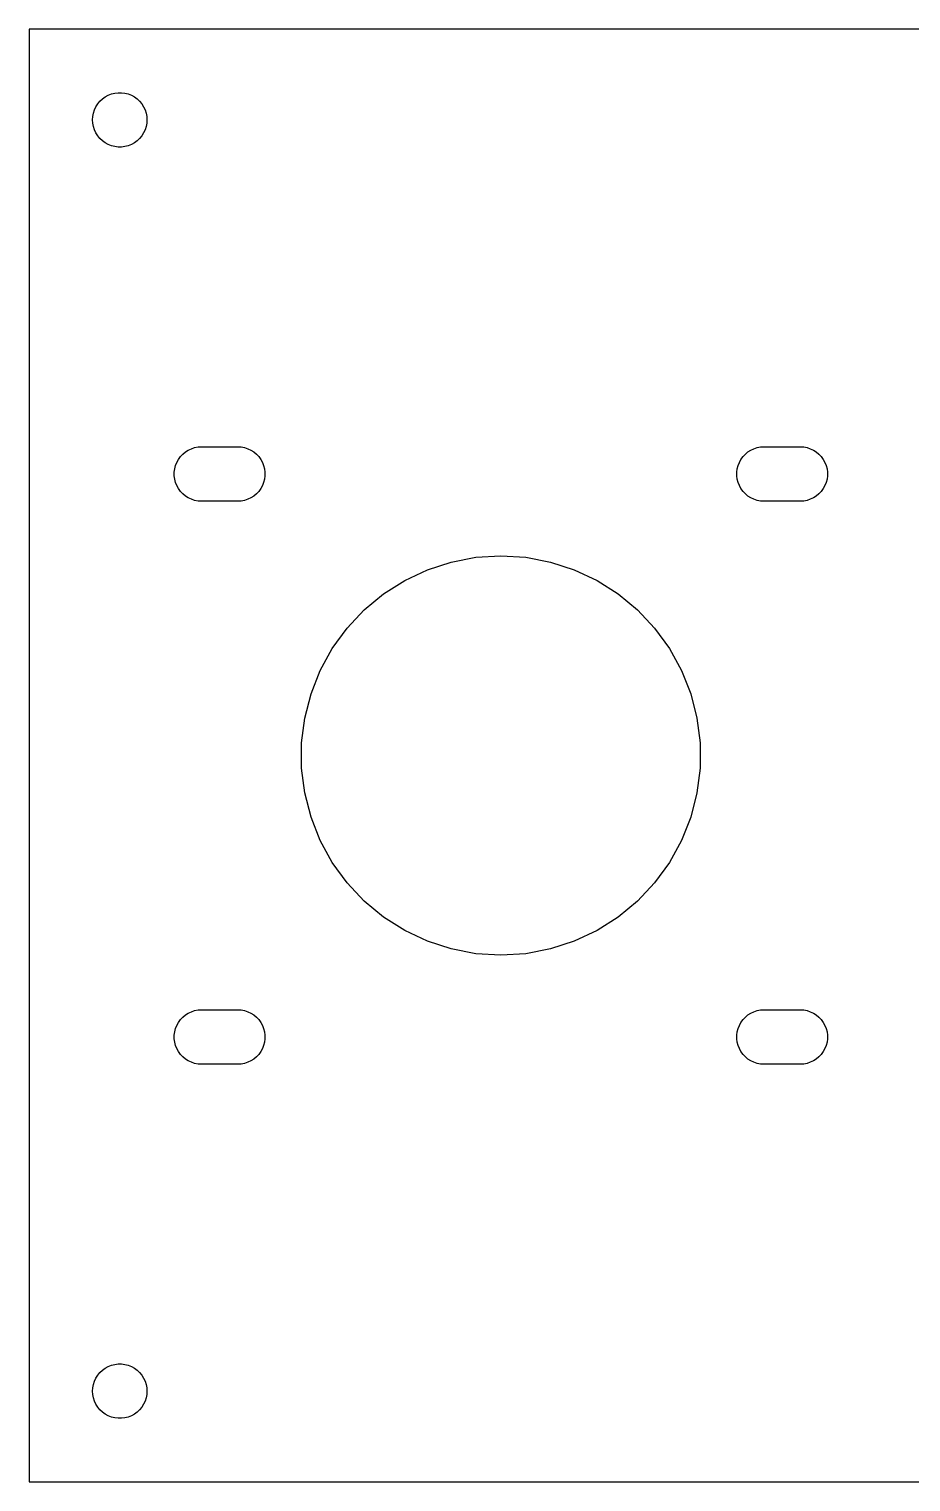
# Model space of a CAD drawing. Header units: metres. Extents: x -60 to 60, y -40 to 40.
# Drawn here: x -60 to -11.4, y -40 to 40 of the extents above; entities that cross this region are included whole.
import ezdxf

# ---------------------------------------------------------------- set-up
doc = ezdxf.new("R2010")
doc.units = ezdxf.units.M

msp = doc.modelspace()

# ---------------------------------------------------------------- linework, layer by layer
for p, q in [((60, 40), (-60, 40)), ((-60, 40), (-60, -40)), ((-56.2135, 35.8817), (-56.0934, 36.0268)), ((-56.0934, 36.0268), (-55.9561, 36.1558)), ((-55.9561, 36.1558), (-55.8037, 36.2665)), ((-55.8037, 36.2665), (-55.6387, 36.3572)), ((-55.6387, 36.3572), (-55.4635, 36.4266)), ((-55.4635, 36.4266), (-55.2811, 36.4734)), ((-55.2811, 36.4734), (-55.0942, 36.497)), ((-55.0942, 36.497), (-54.9058, 36.497)), ((-54.9058, 36.497), (-54.7189, 36.4734)), ((-54.7189, 36.4734), (-54.5365, 36.4266)), ((-54.5365, 36.4266), (-54.3613, 36.3572)), ((-54.3613, 36.3572), (-54.1963, 36.2665)), ((-54.1963, 36.2665), (-54.0439, 36.1558)), ((-54.0439, 36.1558), (-53.9065, 36.0268)), ((-53.9065, 36.0268), (-53.7865, 35.8817)), ((-56.4882, 35.188), (-56.4529, 35.373)), ((-56.4529, 35.373), (-56.3947, 35.5522)), ((-56.3947, 35.5522), (-56.3145, 35.7226)), ((-56.3145, 35.7226), (-56.2135, 35.8817)), ((-53.7865, 35.8817), (-53.6855, 35.7226)), ((-53.6855, 35.7226), (-53.6053, 35.5522)), ((-53.6053, 35.5522), (-53.5471, 35.373)), ((-53.5471, 35.373), (-53.5118, 35.188)), ((-56.5, 35), (-56.4882, 35.188)), ((-56.4882, 34.812), (-56.5, 35)), ((-56.4529, 34.627), (-56.4882, 34.812)), ((-56.3947, 34.4478), (-56.4529, 34.627)), ((-56.3145, 34.2774), (-56.3947, 34.4478)), ((-53.6053, 34.4478), (-53.6855, 34.2774)), ((-53.5471, 34.627), (-53.6053, 34.4478)), ((-53.5118, 34.812), (-53.5471, 34.627)), ((-53.5118, 35.188), (-53.5, 35)), ((-53.5, 35), (-53.5118, 34.812)), ((-56.2135, 34.1183), (-56.3145, 34.2774)), ((-56.0934, 33.9732), (-56.2135, 34.1183)), ((-55.9561, 33.8442), (-56.0934, 33.9732)), ((-55.8037, 33.7335), (-55.9561, 33.8442)), ((-55.6387, 33.6427), (-55.8037, 33.7335)), ((-55.4635, 33.5734), (-55.6387, 33.6427)), ((-54.3613, 33.6427), (-54.5365, 33.5734)), ((-54.1963, 33.7335), (-54.3613, 33.6427)), ((-54.0439, 33.8442), (-54.1963, 33.7335)), ((-53.9065, 33.9732), (-54.0439, 33.8442)), ((-53.7865, 34.1183), (-53.9065, 33.9732)), ((-53.6855, 34.2774), (-53.7865, 34.1183)), ((-55.2811, 33.5266), (-55.4635, 33.5734)), ((-55.0942, 33.5029), (-55.2811, 33.5266)), ((-54.9058, 33.5029), (-55.0942, 33.5029)), ((-54.7189, 33.5266), (-54.9058, 33.5029)), ((-54.5365, 33.5734), (-54.7189, 33.5266)), ((-51.3817, 16.7135), (-51.2226, 16.8145)), ((-51.2226, 16.8145), (-51.0522, 16.8947)), ((-51.0522, 16.8947), (-50.873, 16.9529)), ((-50.873, 16.9529), (-50.688, 16.9882)), ((-50.688, 16.9882), (-50.5, 17)), ((-50.5, 17), (-48.5, 17)), ((-48.5, 17), (-48.312, 16.9882)), ((-48.312, 16.9882), (-48.127, 16.9529)), ((-48.127, 16.9529), (-47.9478, 16.8947)), ((-47.9478, 16.8947), (-47.7774, 16.8145)), ((-47.7774, 16.8145), (-47.6183, 16.7135)), ((-20.3817, 16.7135), (-20.2226, 16.8144)), ((-20.2226, 16.8144), (-20.0522, 16.8946)), ((-20.0522, 16.8946), (-19.873, 16.9529)), ((-19.873, 16.9529), (-19.688, 16.9881)), ((-19.688, 16.9881), (-19.5, 17)), ((-19.5, 17), (-17.5, 17)), ((-17.5, 17), (-17.312, 16.9881)), ((-17.312, 16.9881), (-17.127, 16.9529)), ((-17.127, 16.9529), (-16.9478, 16.8946)), ((-16.9478, 16.8946), (-16.7774, 16.8144)), ((-16.7774, 16.8144), (-16.6183, 16.7135)), ((-51.9266, 15.9635), (-51.8572, 16.1387)), ((-51.8572, 16.1387), (-51.7665, 16.3037)), ((-51.7665, 16.3037), (-51.6557, 16.4561)), ((-51.6557, 16.4561), (-51.5268, 16.5934)), ((-51.5268, 16.5934), (-51.3817, 16.7135)), ((-47.6183, 16.7135), (-47.4732, 16.5934)), ((-47.4732, 16.5934), (-47.3442, 16.4561)), ((-47.3442, 16.4561), (-47.2335, 16.3037)), ((-47.2335, 16.3037), (-47.1427, 16.1387)), ((-47.1427, 16.1387), (-47.0734, 15.9635)), ((-20.9266, 15.9635), (-20.8572, 16.1386)), ((-20.8572, 16.1386), (-20.7665, 16.3037)), ((-20.7665, 16.3037), (-20.6558, 16.4561)), ((-20.6558, 16.4561), (-20.5268, 16.5934)), ((-20.5268, 16.5934), (-20.3817, 16.7135)), ((-16.6183, 16.7135), (-16.4732, 16.5934)), ((-16.4732, 16.5934), (-16.3442, 16.4561)), ((-16.3442, 16.4561), (-16.2335, 16.3037)), ((-16.2335, 16.3037), (-16.1428, 16.1386)), ((-16.1428, 16.1386), (-16.0734, 15.9635)), ((-51.997, 15.5942), (-51.9734, 15.7811)), ((-51.997, 15.4058), (-51.997, 15.5942)), ((-51.9734, 15.2189), (-51.997, 15.4058)), ((-51.9734, 15.7811), (-51.9266, 15.9635)), ((-51.9266, 15.0365), (-51.9734, 15.2189)), ((-47.0734, 15.9635), (-47.0266, 15.7811)), ((-47.0266, 15.2189), (-47.0734, 15.0365)), ((-47.0266, 15.7811), (-47.0029, 15.5942)), ((-47.0029, 15.4058), (-47.0266, 15.2189)), ((-47.0029, 15.5942), (-47.0029, 15.4058)), ((-20.997, 15.5942), (-20.9734, 15.7811)), ((-20.997, 15.4058), (-20.997, 15.5942)), ((-20.9734, 15.2189), (-20.997, 15.4058)), ((-20.9734, 15.7811), (-20.9266, 15.9635)), ((-20.9266, 15.0365), (-20.9734, 15.2189)), ((-16.0734, 15.9635), (-16.0266, 15.7811)), ((-16.0266, 15.2189), (-16.0734, 15.0365)), ((-16.0266, 15.7811), (-16.003, 15.5942)), ((-16.003, 15.4058), (-16.0266, 15.2189)), ((-16.003, 15.5942), (-16.003, 15.4058)), ((-51.8572, 14.8613), (-51.9266, 15.0365)), ((-51.7665, 14.6963), (-51.8572, 14.8613)), ((-51.6557, 14.5439), (-51.7665, 14.6963)), ((-51.5268, 14.4066), (-51.6557, 14.5439)), ((-51.3817, 14.2865), (-51.5268, 14.4066)), ((-47.4732, 14.4066), (-47.6183, 14.2865)), ((-47.3442, 14.5439), (-47.4732, 14.4066)), ((-47.2335, 14.6963), (-47.3442, 14.5439)), ((-47.1427, 14.8613), (-47.2335, 14.6963)), ((-47.0734, 15.0365), (-47.1427, 14.8613)), ((-20.8572, 14.8613), (-20.9266, 15.0365)), ((-20.7665, 14.6963), (-20.8572, 14.8613)), ((-20.6558, 14.5439), (-20.7665, 14.6963)), ((-20.5268, 14.4065), (-20.6558, 14.5439)), ((-20.3817, 14.2865), (-20.5268, 14.4065)), ((-16.4732, 14.4065), (-16.6183, 14.2865)), ((-16.3442, 14.5439), (-16.4732, 14.4065)), ((-16.2335, 14.6963), (-16.3442, 14.5439)), ((-16.1428, 14.8613), (-16.2335, 14.6963)), ((-16.0734, 15.0365), (-16.1428, 14.8613)), ((-51.2226, 14.1855), (-51.3817, 14.2865)), ((-51.0522, 14.1053), (-51.2226, 14.1855)), ((-50.873, 14.0471), (-51.0522, 14.1053)), ((-50.688, 14.0118), (-50.873, 14.0471)), ((-50.5, 14), (-50.688, 14.0118)), ((-48.5, 14), (-50.5, 14)), ((-48.312, 14.0118), (-48.5, 14)), ((-48.127, 14.0471), (-48.312, 14.0118)), ((-47.9478, 14.1053), (-48.127, 14.0471)), ((-47.7774, 14.1855), (-47.9478, 14.1053)), ((-47.6183, 14.2865), (-47.7774, 14.1855)), ((-20.2226, 14.1855), (-20.3817, 14.2865)), ((-20.0522, 14.1053), (-20.2226, 14.1855)), ((-19.873, 14.0471), (-20.0522, 14.1053)), ((-19.688, 14.0118), (-19.873, 14.0471)), ((-19.5, 14), (-19.688, 14.0118)), ((-17.5, 14), (-19.5, 14)), ((-17.312, 14.0118), (-17.5, 14)), ((-17.127, 14.0471), (-17.312, 14.0118)), ((-16.9478, 14.1053), (-17.127, 14.0471)), ((-16.7774, 14.1855), (-16.9478, 14.1053)), ((-16.6183, 14.2865), (-16.7774, 14.1855)), ((-38.0493, 10.2275), (-36.7356, 10.6544)), ((-36.7356, 10.6544), (-35.3786, 10.9133)), ((-35.3786, 10.9133), (-34, 11)), ((-34, 11), (-32.6213, 10.9133)), ((-32.6213, 10.9133), (-31.2644, 10.6544)), ((-31.2644, 10.6544), (-29.9506, 10.2275)), ((-40.4656, 8.89919), (-39.2993, 9.63936)), ((-39.2993, 9.63936), (-38.0493, 10.2275)), ((-29.9506, 10.2275), (-28.7007, 9.63934)), ((-28.7007, 9.63934), (-27.5344, 8.89917)), ((-41.53, 8.01865), (-40.4656, 8.89919)), ((-27.5344, 8.89917), (-26.47, 8.01863)), ((-42.4756, 7.01166), (-41.53, 8.01865)), ((-26.47, 8.01863), (-25.5244, 7.01164)), ((-43.2876, 5.89409), (-42.4756, 7.01166)), ((-25.5244, 7.01164), (-24.7124, 5.89407)), ((-43.9531, 4.68356), (-43.2876, 5.89409)), ((-24.7124, 5.89407), (-24.0469, 4.68355)), ((-44.4616, 3.39919), (-43.9531, 4.68356)), ((-24.0469, 4.68355), (-23.5384, 3.39917)), ((-44.8051, 2.06119), (-44.4616, 3.39919)), ((-23.5384, 3.39917), (-23.1949, 2.06117)), ((-44.9783, 0.69069), (-44.8051, 2.06119)), ((-23.1949, 2.06117), (-23.0217, 0.69067)), ((-44.9783, -0.69067), (-44.9783, 0.69069)), ((-23.0217, 0.69067), (-23.0217, -0.69069)), ((-44.8051, -2.06117), (-44.9783, -0.69067)), ((-23.0217, -0.69069), (-23.1949, -2.06119)), ((-44.4616, -3.39917), (-44.8051, -2.06117)), ((-23.1949, -2.06119), (-23.5384, -3.39919)), ((-43.9531, -4.68355), (-44.4616, -3.39917)), ((-23.5384, -3.39919), (-24.0469, -4.68356)), ((-43.2876, -5.89407), (-43.9531, -4.68355)), ((-24.0469, -4.68356), (-24.7124, -5.89409)), ((-42.4756, -7.01164), (-43.2876, -5.89407)), ((-24.7124, -5.89409), (-25.5244, -7.01166)), ((-41.53, -8.01863), (-42.4756, -7.01164)), ((-25.5244, -7.01166), (-26.47, -8.01865)), ((-40.4656, -8.89917), (-41.53, -8.01863)), ((-26.47, -8.01865), (-27.5344, -8.89919)), ((-39.2993, -9.63934), (-40.4656, -8.89917)), ((-27.5344, -8.89919), (-28.7007, -9.63936)), ((-38.0494, -10.2275), (-39.2993, -9.63934)), ((-36.7356, -10.6544), (-38.0494, -10.2275)), ((-29.9507, -10.2275), (-31.2644, -10.6544)), ((-28.7007, -9.63936), (-29.9507, -10.2275)), ((-35.3787, -10.9133), (-36.7356, -10.6544)), ((-34, -11), (-35.3787, -10.9133)), ((-32.6214, -10.9133), (-34, -11)), ((-31.2644, -10.6544), (-32.6214, -10.9133)), ((-51.5268, -14.4065), (-51.3817, -14.2865)), ((-51.3817, -14.2865), (-51.2226, -14.1855)), ((-51.2226, -14.1855), (-51.0522, -14.1053)), ((-51.0522, -14.1053), (-50.873, -14.0471)), ((-50.873, -14.0471), (-50.688, -14.0118)), ((-50.688, -14.0118), (-50.5, -14)), ((-50.5, -14), (-48.5, -14)), ((-48.5, -14), (-48.312, -14.0118)), ((-48.312, -14.0118), (-48.127, -14.0471)), ((-48.127, -14.0471), (-47.9478, -14.1053)), ((-47.9478, -14.1053), (-47.7774, -14.1855)), ((-47.7774, -14.1855), (-47.6183, -14.2865)), ((-47.6183, -14.2865), (-47.4732, -14.4065)), ((-20.5268, -14.4066), (-20.3817, -14.2865)), ((-20.3817, -14.2865), (-20.2226, -14.1855)), ((-20.2226, -14.1855), (-20.0522, -14.1053)), ((-20.0522, -14.1053), (-19.873, -14.0471)), ((-19.873, -14.0471), (-19.688, -14.0118)), ((-19.688, -14.0118), (-19.5, -14)), ((-19.5, -14), (-17.5, -14)), ((-17.5, -14), (-17.312, -14.0118)), ((-17.312, -14.0118), (-17.127, -14.0471)), ((-17.127, -14.0471), (-16.9478, -14.1053)), ((-16.9478, -14.1053), (-16.7774, -14.1855)), ((-16.7774, -14.1855), (-16.6183, -14.2865)), ((-16.6183, -14.2865), (-16.4732, -14.4066)), ((-51.9734, -15.2189), (-51.9266, -15.0365)), ((-51.9266, -15.0365), (-51.8572, -14.8613)), ((-51.8572, -14.8613), (-51.7665, -14.6963)), ((-51.7665, -14.6963), (-51.6558, -14.5439)), ((-51.6558, -14.5439), (-51.5268, -14.4065)), ((-47.4732, -14.4065), (-47.3442, -14.5439)), ((-47.3442, -14.5439), (-47.2335, -14.6963)), ((-47.2335, -14.6963), (-47.1428, -14.8613)), ((-47.1428, -14.8613), (-47.0734, -15.0365)), ((-47.0734, -15.0365), (-47.0266, -15.2189)), ((-20.9734, -15.2189), (-20.9266, -15.0365)), ((-20.9266, -15.0365), (-20.8573, -14.8613)), ((-20.8573, -14.8613), (-20.7665, -14.6963)), ((-20.7665, -14.6963), (-20.6558, -14.5439)), ((-20.6558, -14.5439), (-20.5268, -14.4066)), ((-16.4732, -14.4066), (-16.3443, -14.5439)), ((-16.3443, -14.5439), (-16.2335, -14.6963)), ((-16.2335, -14.6963), (-16.1428, -14.8613)), ((-16.1428, -14.8613), (-16.0734, -15.0365)), ((-16.0734, -15.0365), (-16.0266, -15.2189)), ((-51.997, -15.4058), (-51.9734, -15.2189)), ((-51.997, -15.5942), (-51.997, -15.4058)), ((-51.9734, -15.7811), (-51.997, -15.5942)), ((-51.9266, -15.9635), (-51.9734, -15.7811)), ((-51.8572, -16.1386), (-51.9266, -15.9635)), ((-47.0734, -15.9635), (-47.1428, -16.1386)), ((-47.0266, -15.7811), (-47.0734, -15.9635)), ((-47.0266, -15.2189), (-47.003, -15.4058)), ((-47.003, -15.5942), (-47.0266, -15.7811)), ((-47.003, -15.4058), (-47.003, -15.5942)), ((-20.9971, -15.4058), (-20.9734, -15.2189)), ((-20.9971, -15.5942), (-20.9971, -15.4058)), ((-20.9734, -15.7811), (-20.9971, -15.5942)), ((-20.9266, -15.9635), (-20.9734, -15.7811)), ((-20.8573, -16.1387), (-20.9266, -15.9635)), ((-16.0734, -15.9635), (-16.1428, -16.1387)), ((-16.0266, -15.7811), (-16.0734, -15.9635)), ((-16.0266, -15.2189), (-16.003, -15.4058)), ((-16.003, -15.5942), (-16.0266, -15.7811)), ((-16.003, -15.4058), (-16.003, -15.5942)), ((-51.7665, -16.3037), (-51.8572, -16.1386)), ((-51.6558, -16.4561), (-51.7665, -16.3037)), ((-51.5268, -16.5934), (-51.6558, -16.4561)), ((-51.3817, -16.7135), (-51.5268, -16.5934)), ((-51.2226, -16.8144), (-51.3817, -16.7135)), ((-47.6183, -16.7135), (-47.7774, -16.8144)), ((-47.4732, -16.5934), (-47.6183, -16.7135)), ((-47.3442, -16.4561), (-47.4732, -16.5934)), ((-47.2335, -16.3037), (-47.3442, -16.4561)), ((-47.1428, -16.1386), (-47.2335, -16.3037)), ((-20.7665, -16.3037), (-20.8573, -16.1387)), ((-20.6558, -16.4561), (-20.7665, -16.3037)), ((-20.5268, -16.5934), (-20.6558, -16.4561)), ((-20.3817, -16.7135), (-20.5268, -16.5934)), ((-20.2226, -16.8145), (-20.3817, -16.7135)), ((-16.6183, -16.7135), (-16.7774, -16.8145)), ((-16.4732, -16.5934), (-16.6183, -16.7135)), ((-16.3443, -16.4561), (-16.4732, -16.5934)), ((-16.2335, -16.3037), (-16.3443, -16.4561)), ((-16.1428, -16.1387), (-16.2335, -16.3037)), ((-51.0522, -16.8946), (-51.2226, -16.8144)), ((-50.873, -16.9529), (-51.0522, -16.8946)), ((-50.688, -16.9881), (-50.873, -16.9529)), ((-50.5, -17), (-50.688, -16.9881)), ((-48.5, -17), (-50.5, -17)), ((-48.312, -16.9881), (-48.5, -17)), ((-48.127, -16.9529), (-48.312, -16.9881)), ((-47.9478, -16.8946), (-48.127, -16.9529)), ((-47.7774, -16.8144), (-47.9478, -16.8946)), ((-20.0522, -16.8947), (-20.2226, -16.8145)), ((-19.873, -16.9529), (-20.0522, -16.8947)), ((-19.688, -16.9882), (-19.873, -16.9529)), ((-19.5, -17), (-19.688, -16.9882)), ((-17.5, -17), (-19.5, -17)), ((-17.312, -16.9882), (-17.5, -17)), ((-17.127, -16.9529), (-17.312, -16.9882)), ((-16.9478, -16.8947), (-17.127, -16.9529)), ((-16.7774, -16.8145), (-16.9478, -16.8947)), ((-55.6387, -33.6427), (-55.4635, -33.5734)), ((-55.4635, -33.5734), (-55.2811, -33.5266)), ((-55.2811, -33.5266), (-55.0942, -33.5029)), ((-55.0942, -33.5029), (-54.9058, -33.5029)), ((-54.9058, -33.5029), (-54.7189, -33.5266)), ((-54.7189, -33.5266), (-54.5365, -33.5734)), ((-54.5365, -33.5734), (-54.3613, -33.6427)), ((-56.3947, -34.4478), (-56.3145, -34.2774)), ((-56.3145, -34.2774), (-56.2135, -34.1183)), ((-56.2135, -34.1183), (-56.0934, -33.9732)), ((-56.0934, -33.9732), (-55.9561, -33.8442)), ((-55.9561, -33.8442), (-55.8037, -33.7335)), ((-55.8037, -33.7335), (-55.6387, -33.6427)), ((-54.3613, -33.6427), (-54.1963, -33.7335)), ((-54.1963, -33.7335), (-54.0439, -33.8442)), ((-54.0439, -33.8442), (-53.9065, -33.9732)), ((-53.9065, -33.9732), (-53.7865, -34.1183)), ((-53.7865, -34.1183), (-53.6855, -34.2774)), ((-53.6855, -34.2774), (-53.6053, -34.4478)), ((-56.5, -35), (-56.4882, -34.812)), ((-56.4882, -35.188), (-56.5, -35)), ((-56.4882, -34.812), (-56.4529, -34.627)), ((-56.4529, -35.373), (-56.4882, -35.188)), ((-56.4529, -34.627), (-56.3947, -34.4478)), ((-53.6053, -34.4478), (-53.5471, -34.627)), ((-53.5471, -34.627), (-53.5118, -34.812)), ((-53.5118, -35.188), (-53.5471, -35.373)), ((-53.5118, -34.812), (-53.5, -35)), ((-53.5, -35), (-53.5118, -35.188)), ((-56.3947, -35.5522), (-56.4529, -35.373)), ((-56.3145, -35.7226), (-56.3947, -35.5522)), ((-56.2135, -35.8817), (-56.3145, -35.7226)), ((-56.0934, -36.0268), (-56.2135, -35.8817)), ((-53.7865, -35.8817), (-53.9065, -36.0268)), ((-53.6855, -35.7226), (-53.7865, -35.8817)), ((-53.6053, -35.5522), (-53.6855, -35.7226)), ((-53.5471, -35.373), (-53.6053, -35.5522)), ((-55.9561, -36.1558), (-56.0934, -36.0268)), ((-55.8037, -36.2665), (-55.9561, -36.1558)), ((-55.6387, -36.3572), (-55.8037, -36.2665)), ((-55.4635, -36.4266), (-55.6387, -36.3572)), ((-55.2811, -36.4734), (-55.4635, -36.4266)), ((-55.0942, -36.497), (-55.2811, -36.4734)), ((-54.9058, -36.497), (-55.0942, -36.497)), ((-54.7189, -36.4734), (-54.9058, -36.497)), ((-54.5365, -36.4266), (-54.7189, -36.4734)), ((-54.3613, -36.3572), (-54.5365, -36.4266)), ((-54.1963, -36.2665), (-54.3613, -36.3572)), ((-54.0439, -36.1558), (-54.1963, -36.2665)), ((-53.9065, -36.0268), (-54.0439, -36.1558)), ((-60, -40), (60, -40))]:
    msp.add_line(p, q)

doc.saveas('drawing.dxf')
